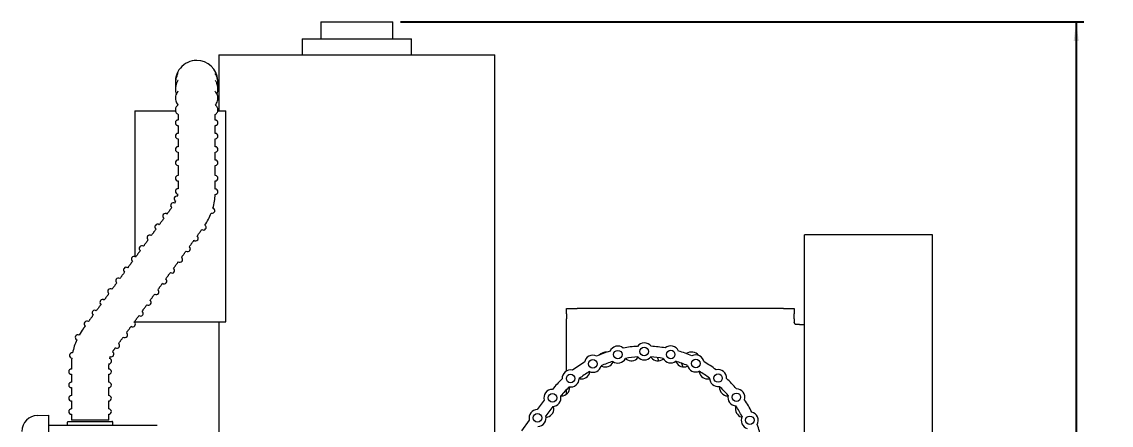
# Model space of a CAD drawing. Header units: inches. Extents: x 1.5 to 23.6, y 4.6 to 20.7.
# Drawn here: x 15.09 to 23.61, y 15.97 to 19.13 of the extents above; entities that cross this region are included whole.
import ezdxf

# ---------------------------------------------------------------- set-up
doc = ezdxf.new("R2010")
doc.units = ezdxf.units.IN
doc.header["$MEASUREMENT"] = 0
doc.layers.add('DIM', color=1, linetype='Continuous')
doc.styles.add('SLDTEXTSTYLE0', font='ARIAL.TTF', dxfattribs={"width": 0.7})
doc.dimstyles.new('SLDDIMSTYLE0', dxfattribs={"dimtxt": 0.15, "dimasz": 0.15, "dimexe": 0, "dimexo": 0.0625, "dimgap": 0.0375, "dimtad": 0, "dimtih": 1, "dimtoh": 1, "dimdec": 0, "dimlfac": 3, "dimrnd": 1e-09, "dimzin": 12, "dimdsep": 46, "dimtxsty": 'SLDTEXTSTYLE0', "dimsah": 1, "dimcen": 0.09, "dimadec": 0, "dimazin": 0, "dimtfac": 1, "dimtdec": 0, "dimtofl": 0, "dimtmove": 0, "dimatfit": 3, "dimfxl": 0, "dimtolj": 1, "dimtzin": 12, "dimarcsym": 0})

# ---------------------------------------------------------------- blocks, each defined once
blk = doc.blocks.new('*D5')
at = {"layer": 'DIM'}
for p, q in [((18.0563, 19.1307), (23.399, 19.1307)), ((23.339, 19.1307), (23.339, 14.9081)), ((23.339, 10.219), (23.339, 14.4416)), ((21.194, 10.219), (23.399, 10.219))]:
    blk.add_line(p, q, dxfattribs=at)
for points in [[(23.339, 19.1307), (23.319, 18.9807), (23.359, 18.9807)], [(23.339, 10.219), (23.359, 10.369), (23.319, 10.369)]]:
    blk.add_solid(points, dxfattribs=at)
at = {"layer": 'DIM', "char_height": 0.15, "attachment_point": 1, "style": 'SLDTEXTSTYLE0'}
for s, insert in [('27 1/2"', (23.074, 14.8682)), ('MAX.', (23.148, 14.635))]:
    blk.add_mtext(s, dxfattribs=dict(at, insert=insert))

msp = doc.modelspace()

# ---------------------------------------------------------------- linework, layer by layer
at = {"color": 7, "linetype": 'Continuous', "lineweight": 15}
for p, q in [((17.431649, 19.130713), (17.996316, 19.130713)), ((17.287315, 18.99738), (18.140649, 18.99738)), ((16.635649, 18.870713), (18.792315, 18.870713)), ((16.635649, 18.829047), (16.635649, 18.495713)), ((15.978982, 18.433213), (16.296059, 18.433213)), ((16.315482, 18.405532), (16.315482, 18.361049)), ((16.607149, 18.36194), (16.607149, 18.40552)), ((16.626799, 18.433213), (16.688462, 18.433213)), ((16.688462, 16.783213), (16.688462, 18.433213)), ((22.213982, 17.46227), (21.213982, 17.46227)), ((21.213982, 6.795604), (21.213982, 17.46227)), ((22.213982, 6.795604), (22.213982, 17.46227)), ((19.353649, 16.845713), (19.353649, 16.885713)), ((19.353649, 16.885713), (19.436982, 16.885713)), ((21.050649, 16.885713), (19.436982, 16.885713)), ((21.050649, 16.885713), (21.133982, 16.885713)), ((21.133982, 16.885713), (21.133982, 16.845713)), ((15.978982, 16.783213), (16.312316, 16.783213)), ((16.312316, 16.783213), (16.688462, 16.783213)), ((19.353649, 16.845713), (19.353649, 16.805713)), ((19.353649, 16.397744), (19.353649, 16.805713)), ((21.133982, 16.805713), (21.133982, 16.845713)), ((21.133982, 16.805713), (21.133982, 16.780713)), ((21.173982, 16.760713), (21.153982, 16.760713)), ((21.173982, 16.760713), (21.213982, 16.760713)), ((19.353649, 16.217202), (19.353649, 16.252805)), ((19.178684, 16.170392), (19.124446, 16.097344)), ((19.245589, 16.120711), (19.191353, 16.047666)), ((15.216607, 16.049757), (15.302122, 16.05125)), ((15.302122, 16.05125), (15.302122, 15.922613)), ((15.302122, 15.97338), (16.146382, 15.97338)), ((15.452456, 15.97338), (15.452456, 15.996713)), ((15.458955, 16.00338), (15.509111, 16.00338)), ((15.627982, 16.01338), (15.482149, 16.01338)), ((15.509111, 16.00338), (15.792666, 16.00338)), ((15.773815, 16.01338), (15.627982, 16.01338)), ((15.792666, 16.00338), (15.797982, 16.00338)), ((16.146382, 15.97338), (16.153049, 15.97338)), ((19.062398, 16.013778), (19.00025, 15.930078))]:
    msp.add_line(p, q, dxfattribs=at)
at = {"color": 7, "linetype": 'Continuous', "lineweight": 15, "flags": 128}
msp.add_lwpolyline([(16.602252, 17.779618), (16.603337, 17.779607), (16.604281, 17.779597), (16.605081, 17.779588), (16.605736, 17.779582), (16.606247, 17.779576), (16.606612, 17.779572), (16.606831, 17.77957), (16.606904, 17.779569)], dxfattribs=at)
at = {"color": 7, "linetype": 'Continuous', "lineweight": 15}
for centre in [(19.754563, 16.525971), (19.961272, 16.550783), (20.168132, 16.527257), (19.559148, 16.454156), (20.36399, 16.456659), (19.385561, 16.339212), (20.538288, 16.342797), (19.243162, 16.187334), (20.681629, 16.191807), (19.126875, 16.030722), (20.786286, 16.011831)]:
    msp.add_circle(centre, 0.033333, dxfattribs=at)
for centre, radius, start, end in [((16.461316, 18.661046), 0.166667, 90, 189.7493763), ((16.461316, 18.661046), 0.166667, 4.5251331, 90), ((16.315482, 18.236046), 0.020833, 90, 270), ((16.607149, 18.236046), 0.020833, 270, 90), ((16.315482, 18.13188), 0.020833, 90, 270), ((16.607149, 18.13188), 0.020833, 270, 90), ((16.315482, 18.027713), 0.020833, 90, 270), ((16.607149, 18.027713), 0.020833, 270, 90), ((16.315482, 17.906098), 0.020833, 90, 270), ((16.607149, 17.906098), 0.020833, 270, 90), ((16.315472, 17.803461), 0.020833, 89.3990283, 266.2142897), ((16.607123, 17.800402), 0.020833, 269.3990283, 89.3990283), ((16.305787, 17.745914), 0.020833, 74.6788358, 248.3093586), ((16.127982, 17.805427), 0.1875, 329.6792185, 335.1305517), ((16.127982, 17.805427), 0.1875, 347.7417495, 353.0363828), ((16.127982, 17.805427), 0.479167, 343.991219, 356.8905166), ((16.278454, 17.693547), 0.020833, 53.8732842, 233.8732842), ((16.582372, 17.653339), 0.020833, 251.4940972, 71.4940972), ((16.21704, 17.60941), 0.020833, 53.8732842, 233.8732842), ((16.127982, 17.805427), 0.479167, 326.1849087, 339.0031932), ((16.155627, 17.525273), 0.020833, 53.8732842, 233.8732842), ((16.514038, 17.521589), 0.020833, 233.8732842, 53.8732842), ((16.094213, 17.441136), 0.020833, 53.8732842, 233.8732842), ((16.452624, 17.437452), 0.020833, 233.8732842, 53.8732842), ((15.971385, 17.272862), 0.020833, 53.8732842, 233.8732842), ((16.032799, 17.356999), 0.020833, 53.8732842, 233.8732842), ((16.39121, 17.353315), 0.020833, 233.8732842, 53.8732842), ((15.909971, 17.188725), 0.020833, 53.8732842, 233.8732842), ((16.329796, 17.269178), 0.020833, 233.8732842, 53.8732842), ((15.848557, 17.104588), 0.020833, 53.8732842, 233.8732842), ((16.268382, 17.185041), 0.020833, 233.8732842, 53.8732842), ((15.787143, 17.020451), 0.020833, 53.8732842, 233.8732842), ((16.206969, 17.100904), 0.020833, 233.8732842, 53.8732842), ((15.72573, 16.936314), 0.020833, 53.8732842, 233.8732842), ((16.145555, 17.016767), 0.020833, 233.8732842, 53.8732842), ((15.664316, 16.852177), 0.020833, 53.8732842, 233.8732842), ((16.084141, 16.93263), 0.020833, 233.8732842, 53.8732842), ((15.602902, 16.76804), 0.020833, 53.8732842, 233.8732842), ((16.022727, 16.848493), 0.020833, 233.8732842, 53.8732842), ((15.961316, 16.446332), 0.479167, 143.8732842, 150.935488), ((15.961313, 16.764356), 0.020833, 233.8732842, 53.8732842), ((15.961316, 16.446332), 0.479167, 155.9289552, 168.85706), ((15.532735, 16.66062), 0.020833, 63.4352311, 243.4352311), ((15.838485, 16.596082), 0.020833, 233.8732842, 53.8732842), ((15.899899, 16.680219), 0.020833, 233.8732842, 53.8732842), ((19.961272, 16.550783), 0.066667, 37.2163334, 143.1400336), ((15.487612, 16.518479), 0.020833, 81.3401622, 261.3401622), ((15.79361, 16.530184), 0.020833, 243.4352311, 63.4352311), ((15.961316, 16.446332), 0.1875, 143.8732842, 147.0533027), ((19.964061, 15.654121), 0.938333, 106.7626733, 113.5936937), ((19.662982, 16.469046), 0.076667, 84.3860286, 136.1680146), ((19.754563, 16.525971), 0.066667, 50.5496667, 156.4733669), ((19.964061, 15.654121), 0.938333, 93.42934, 100.2603604), ((19.964061, 15.654121), 0.938333, 80.0960066, 86.927027), ((20.168132, 16.527257), 0.066667, 23.8830001, 129.8067002), ((19.964061, 15.654121), 0.938333, 66.7626733, 73.5936937), ((20.329649, 16.469046), 0.076667, 40.5517041, 121.7119183), ((15.961316, 16.446332), 0.479167, 173.8329994, 180), ((15.775953, 16.474564), 0.020833, 261.3401622, 81.3401622), ((15.961316, 16.446332), 0.1875, 177.7235322, 180), ((15.961316, 16.446332), 0.1875, 159.8189874, 164.9576477), ((19.964061, 15.654121), 0.938333, 120.0960066, 126.927027), ((19.559148, 16.454156), 0.066667, 63.8830001, 169.8067002), ((19.964061, 15.654121), 0.855, 106.9174731, 113.4388939), ((19.657098, 16.497204), 0.0675, 246.3551317, 333.6448683), ((19.754563, 16.525971), 0.066667, 233.8764238, 333.1466098), ((19.964061, 15.654121), 0.855, 93.5841397, 100.1055606), ((19.859816, 16.545249), 0.0675, 233.0217984, 320.311535), ((19.961272, 16.550783), 0.066667, 220.5430905, 319.8132765), ((19.964061, 15.654121), 0.855, 80.2508064, 86.7722272), ((20.068149, 16.545249), 0.0675, 219.688465, 306.9782016), ((19.996316, 16.469046), 0.076667, 6.6221503, 26.4072202), ((20.168132, 16.527257), 0.066667, 207.2097571, 306.4799432), ((19.964061, 15.654121), 0.855, 66.9174731, 73.4388939), ((20.270867, 16.497204), 0.0675, 206.3551317, 293.6448683), ((20.329649, 16.469046), 0.076667, 187.8564453, 210.5348614), ((20.36399, 16.456659), 0.066667, 10.5496667, 116.4733669), ((19.964061, 15.654121), 0.938333, 53.42934, 60.2603604), ((15.482149, 16.392546), 0.020833, 90, 270), ((15.773816, 16.392546), 0.020833, 270, 90), ((19.385561, 16.339212), 0.066667, 77.2163334, 183.1400336), ((19.964061, 15.654121), 0.855, 120.2508064, 126.7722272), ((19.470924, 16.403704), 0.0675, 259.688465, 346.9782016), ((19.559148, 16.454156), 0.066667, 247.2097571, 346.4799432), ((20.36399, 16.456659), 0.066667, 193.8764238, 293.1466098), ((19.964061, 15.654121), 0.855, 53.5841397, 60.1055606), ((20.45704, 16.403704), 0.0675, 193.0217984, 280.311535), ((20.538288, 16.342797), 0.066667, 357.2163334, 103.1400336), ((15.482149, 16.28838), 0.020833, 90, 270), ((15.773816, 16.28838), 0.020833, 270, 90), ((19.964061, 15.654121), 0.938333, 133.42934, 140.2603604), ((19.964061, 15.654121), 0.855, 133.5841397, 140.1055606), ((19.385561, 16.339212), 0.066667, 260.5430905, 359.8132765), ((20.538288, 16.342797), 0.066667, 180.5430905, 279.8132765), ((19.964061, 15.654121), 0.855, 40.2508064, 46.7722272), ((19.964061, 15.654121), 0.938333, 40.0960066, 46.927027), ((15.482149, 16.184213), 0.020833, 90, 270), ((15.773816, 16.184213), 0.020833, 270, 90), ((19.243162, 16.187334), 0.066667, 90.5496667, 194.7221858), ((19.243162, 16.187334), 0.066667, 272.0865608, 13.1466098), ((19.311332, 16.26979), 0.0675, 273.0217984, 0.311535), ((20.616633, 16.26979), 0.0675, 179.688465, 266.9782016), ((20.681629, 16.191807), 0.066667, 167.2097571, 266.4799432), ((20.681629, 16.191807), 0.066667, 343.8830001, 89.8067002), ((15.482149, 16.080046), 0.020833, 90, 270), ((15.773816, 16.080046), 0.020833, 270, 90), ((19.186924, 16.102681), 0.0675, 286.3551317, 13.6448683), ((20.741041, 16.102681), 0.0675, 166.3551317, 253.6448683), ((19.964061, 15.654121), 0.855, 26.9174731, 33.4388939), ((19.964061, 15.654121), 0.938333, 26.7626733, 33.5936937), ((15.218788, 15.924776), 0.125, 91, 180), ((19.126875, 16.030722), 0.066667, 92.0882333, 194.7238584), ((19.126875, 16.030722), 0.066667, 272.0882333, 14.7238584), ((20.786286, 16.011831), 0.066667, 153.8764238, 253.1466098), ((20.786286, 16.011831), 0.066667, 330.5496667, 76.4733669), ((15.797982, 15.996713), 0.006667, 0, 90), ((19.964061, 15.654121), 0.938333, 13.42934, 20.2603604)]:
    msp.add_arc(centre, radius, start, end, dxfattribs=at)
for points in [[(17.431649, 19.130713), (17.431649, 18.99738)], [(17.996316, 18.99738), (17.996316, 19.130713)], [(17.287315, 18.99738), (17.287315, 18.870713)], [(18.140649, 18.870713), (18.140649, 18.99738)], [(16.635649, 18.870713), (16.635649, 18.829047)], [(18.792315, 18.495713), (18.792315, 18.870713)], [(16.635649, 18.495713), (16.635649, 18.433213)], [(18.792315, 16.17238), (18.792315, 18.495713)], [(15.978982, 18.433213), (15.978982, 17.292261)], [(16.315482, 18.319371), (16.315482, 18.25688)], [(16.607149, 18.25688), (16.607149, 18.319376)], [(16.315482, 18.215213), (16.315482, 18.152713)], [(16.607149, 18.152713), (16.607149, 18.215213)], [(16.315482, 18.111046), (16.315482, 18.048546)], [(16.607149, 18.048546), (16.607149, 18.111046)], [(16.315482, 18.00688), (16.315482, 17.926931)], [(16.607149, 17.926931), (16.607149, 18.00688)], [(16.315482, 17.885265), (16.315482, 17.824275)], [(16.607149, 17.821255), (16.607149, 17.885265)], [(16.266171, 17.67672), (16.229323, 17.626238)], [(16.204758, 17.592583), (16.167909, 17.542101)], [(16.143344, 17.508446), (16.106495, 17.457964)], [(16.464907, 17.454279), (16.501755, 17.504761)], [(16.08193, 17.424309), (16.045081, 17.373827)], [(16.403493, 17.370142), (16.440341, 17.420624)], [(16.020516, 17.340172), (15.983668, 17.28969)], [(16.342079, 17.286005), (16.378927, 17.336487)], [(15.959102, 17.256035), (15.922254, 17.205553)], [(16.280665, 17.201868), (16.317513, 17.25235)], [(15.897688, 17.171898), (15.86084, 17.121416)], [(16.219251, 17.117731), (16.2561, 17.168213)], [(15.836274, 17.087761), (15.799426, 17.037279)], [(16.157838, 17.033594), (16.194686, 17.084076)], [(15.77486, 17.003624), (15.738012, 16.953142)], [(16.096424, 16.949457), (16.133272, 16.999939)], [(15.713447, 16.919487), (15.676598, 16.869005)], [(16.03501, 16.86532), (16.071858, 16.915802)], [(15.652033, 16.83535), (15.615185, 16.784868)], [(15.973596, 16.781183), (16.010444, 16.831665)], [(15.978982, 16.788562), (15.978982, 16.783213)], [(16.635649, 16.783213), (16.635649, 16.17238)], [(15.590619, 16.751213), (15.574285, 16.728836)], [(15.912182, 16.697046), (15.94903, 16.747528)], [(15.850768, 16.612909), (15.887616, 16.663391)], [(15.809869, 16.556877), (15.826203, 16.579254)], [(15.482149, 16.446332), (15.482149, 16.41338)], [(15.773815, 16.41338), (15.773815, 16.446332)], [(19.717582, 16.467239), (19.718985, 16.470749)], [(19.814102, 16.495856), (19.819214, 16.491326)], [(19.911759, 16.502143), (19.913941, 16.505245)], [(20.012262, 16.50775), (20.016206, 16.502143)], [(20.108751, 16.491326), (20.111595, 16.493847)], [(20.20783, 16.473625), (20.210383, 16.467239)], [(15.482149, 16.371713), (15.482149, 16.309213)], [(15.773815, 16.309213), (15.773815, 16.371713)], [(19.536689, 16.388495), (19.537242, 16.392216)], [(19.62403, 16.438587), (19.630026, 16.435371)], [(20.297938, 16.435371), (20.301289, 16.437169)], [(20.390262, 16.395316), (20.391276, 16.388495)], [(19.378831, 16.270157), (19.378513, 16.273884)], [(19.452291, 16.339035), (19.458842, 16.337295)], [(20.469123, 16.337295), (20.472794, 16.33827)], [(20.549721, 16.277042), (20.549134, 16.270157)], [(15.482149, 16.267546), (15.482149, 16.205046)], [(15.773815, 16.205046), (15.773815, 16.267546)], [(19.309989, 16.202516), (19.31489, 16.202384)], [(20.613074, 16.202384), (20.616862, 16.202486)], [(15.482149, 16.16338), (15.482149, 16.10088)], [(15.773815, 16.10088), (15.773815, 16.16338)], [(16.635649, 16.17238), (16.635649, 15.404046)], [(18.792315, 15.650031), (18.792315, 16.17238)], [(19.252519, 16.118605), (19.251367, 16.122106)], [(20.677607, 16.125175), (20.675446, 16.118605)], [(15.482149, 16.059213), (15.482149, 16.01338)], [(15.773815, 16.01338), (15.773815, 16.059213)], [(19.19541, 16.035717), (19.205931, 16.037913)], [(15.804649, 15.97338), (15.804649, 15.996713)]]:
    msp.add_open_spline(points, degree=1, dxfattribs=at)
for points, knots in [([(16.315482, 18.725637), (16.311467, 18.718628), (16.304327, 18.703607), (16.297157, 18.679503), (16.294316, 18.654234), (16.29428, 18.63556), (16.296421, 18.625765), (16.296752, 18.624248)], [0.810322453, 0.810322453, 0.810322453, 0.810322453, 0.853798095, 0.899770854, 0.945698101, 0.991591845, 1, 1, 1, 1]), ([(16.315482, 18.67225), (16.315238, 18.671875), (16.310739, 18.66489), (16.303346, 18.650684), (16.296553, 18.628739), (16.294037, 18.606263), (16.295335, 18.584337), (16.299496, 18.570494), (16.301486, 18.563873)], [0.788941772, 0.788941772, 0.788941772, 0.788941772, 0.791386034, 0.834315082, 0.876936253, 0.919264, 0.961387389, 1, 1, 1, 1]), ([(16.625737, 18.624688), (16.626503, 18.629216), (16.628682, 18.642103), (16.627731, 18.663755), (16.623215, 18.688801), (16.615719, 18.709436), (16.609586, 18.72138), (16.607149, 18.725634)], [0, 0, 0, 0, 0.024863713, 0.070760291, 0.11663898, 0.162513681, 0.188896761, 0.188896761, 0.188896761, 0.188896761]), ([(16.621045, 18.564713), (16.622251, 18.567931), (16.626129, 18.578279), (16.628341, 18.596711), (16.627711, 18.619178), (16.622721, 18.641224), (16.615258, 18.658856), (16.609331, 18.6689), (16.607149, 18.672251)], [0, 0, 0, 0, 0.019129905, 0.06150894, 0.103661514, 0.145714346, 0.187786055, 0.209614223, 0.209614223, 0.209614223, 0.209614223]), ([(16.315482, 18.586936), (16.314614, 18.585892), (16.309483, 18.579479), (16.301816, 18.567069), (16.295641, 18.549007), (16.293977, 18.530738), (16.296514, 18.512872), (16.303344, 18.496043), (16.309881, 18.484621), (16.314952, 18.479383), (16.315482, 18.478835)], [0.763739, 0.763739, 0.763739, 0.763739, 0.77151446, 0.810983388, 0.849332933, 0.886443887, 0.922784165, 0.958982145, 0.995710614, 1, 1, 1, 1]), ([(16.607149, 18.478888), (16.610844, 18.483695), (16.618629, 18.493821), (16.625565, 18.511071), (16.628643, 18.529326), (16.627266, 18.547356), (16.621843, 18.564605), (16.614429, 18.577632), (16.608913, 18.584815), (16.607149, 18.586935)], [0, 0, 0, 0, 0.034985431, 0.073707835, 0.111162937, 0.147657281, 0.183839783, 0.220342879, 0.236145524, 0.236145524, 0.236145524, 0.236145524]), ([(16.315482, 18.47894), (16.31404, 18.477832), (16.309027, 18.473692), (16.301993, 18.465987), (16.296143, 18.454678), (16.293966, 18.442298), (16.295908, 18.429902), (16.301648, 18.418776), (16.308218, 18.410757), (16.313651, 18.406849), (16.315482, 18.405532)], [0.778820228, 0.778820228, 0.778820228, 0.778820228, 0.792307968, 0.827541678, 0.858845577, 0.888643385, 0.920158568, 0.950887965, 0.983444977, 1, 1, 1, 1]), ([(16.607149, 18.40552), (16.610005, 18.40774), (16.616405, 18.412714), (16.623283, 18.422341), (16.627794, 18.433992), (16.628394, 18.446436), (16.625021, 18.458348), (16.618288, 18.468966), (16.611739, 18.475332), (16.607658, 18.478546), (16.607149, 18.478937)], [0, 0, 0, 0, 0.026903808, 0.060277282, 0.09075473, 0.120486806, 0.151515849, 0.182550824, 0.216463912, 0.22122532, 0.22122532, 0.22122532, 0.22122532]), ([(16.312165, 18.361231), (16.311301, 18.361018), (16.309493, 18.360573), (16.305289, 18.358832), (16.300188, 18.354932), (16.296142, 18.349139), (16.294135, 18.341373), (16.295239, 18.333562), (16.298593, 18.327454), (16.302531, 18.323531), (16.30626, 18.321216), (16.309424, 18.3199), (16.310926, 18.3195), (16.311758, 18.319278)], [0, 0, 0, 0, 0.09736048, 0.20363326, 0.28776013, 0.38516242, 0.48969247, 0.60388362, 0.6932119, 0.77010952, 0.84031638, 0.91160434, 1, 1, 1, 1]), ([(16.60699, 18.318541), (16.607957, 18.318683), (16.610046, 18.31899), (16.613299, 18.319848), (16.618401, 18.322199), (16.623449, 18.326581), (16.627144, 18.332836), (16.628495, 18.340682), (16.62688, 18.348146), (16.623358, 18.353802), (16.619408, 18.357399), (16.615761, 18.359498), (16.612494, 18.360759), (16.609818, 18.361446), (16.608038, 18.36179), (16.607149, 18.36194)], [0, 0, 0, 0, 0.042466074, 0.091669829, 0.128384978, 0.159755512, 0.195557869, 0.233473132, 0.272444634, 0.30352399, 0.330711951, 0.355740746, 0.382219778, 0.422040244, 0.461545147, 0.461545147, 0.461545147, 0.461545147]), ([(21.153982, 16.760713), (21.151996, 16.760876), (21.148017, 16.761203), (21.142154, 16.764162), (21.137556, 16.768747), (21.134547, 16.77445), (21.134168, 16.77865), (21.133982, 16.780713)], [0, 0, 0, 0, 0.20686108, 0.41438402, 0.60968491, 0.80829076, 1, 1, 1, 1]), ([(15.452456, 15.996713), (15.452526, 15.997455), (15.452667, 15.998938), (15.453763, 16.000914), (15.455379, 16.002432), (15.457181, 16.003217), (15.458413, 16.003377), (15.458923, 16.00338), (15.458955, 16.00338)], [0, 0, 0, 0, 0.21079723, 0.42159604, 0.63367965, 0.84866431, 0.99032369, 1, 1, 1, 1])]:
    msp.add_open_spline(points, degree=3, knots=knots, dxfattribs=at)

# ---------------------------------------------------------------- dimensions: what is measured, and where the dimension line sits
at = {"layer": 'DIM'}
dim = msp.add_linear_dim(base=(23.338983, 19.130713), p1=(21.133982, 10.219046), p2=(17.996316, 19.130713), angle=90, text='<>\\PMAX.', dimstyle='SLDDIMSTYLE0', dxfattribs=at)
dim.commit()
dim.dimension.update_dxf_attribs({"geometry": '*D5', "text_midpoint": (23.338983, 14.67488)})

doc.saveas('drawing.dxf')
